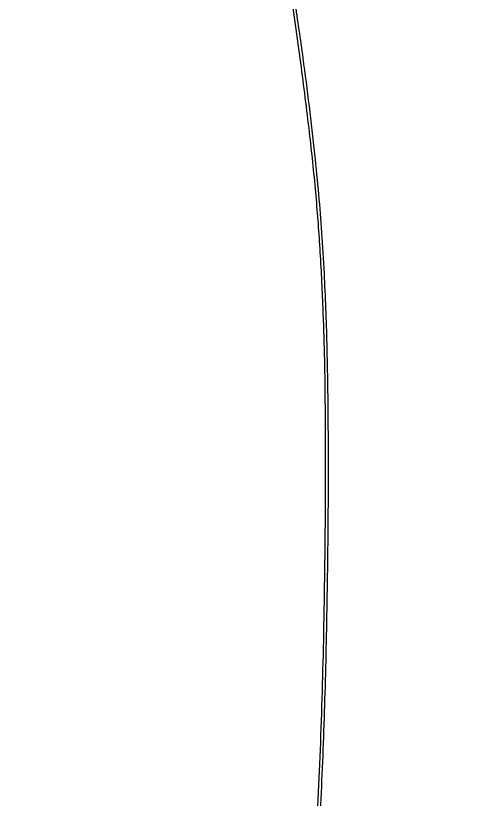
# Model space of a CAD drawing. Extents: x 56 to 1133, y 13 to 780.
# Drawn here: x 429.7 to 526.9, y 412.3 to 580.2 of the extents above; entities that cross this region are included whole.
import ezdxf

# ---------------------------------------------------------------- set-up
doc = ezdxf.new("R2010")
doc.units = 0
doc.header["$MEASUREMENT"] = 0

msp = doc.modelspace()

# ---------------------------------------------------------------- linework, layer by layer
for points in [[(512.7183, 748.668533, -0.000001), (459.121102, 751.17978, -0.000001), (407.844657, 753.582407, -0.000001), (364.322196, 755.62181, -0.000003), (342.098843, 756.663341)], [(597.152773, 709.532732, 0.000001), (644.775909, 711.772814, 0.02038)], [(546.558755, 675.894767, 0.000001), (593.453206, 675.911769, 0.256594)], [(529.032925, 286.436984, -0.000002), (529.83462, 265.012438, -0.000004), (530.769888, 240.009811, -0.000003), (531.839084, 211.4154, 0.000001), (532.991169, 180.601107, 0.000001), (534.178651, 148.843697, 0.000001), (535.23949, 120.47627, 0.000003), (535.941746, 101.701946, 0.000115)], [(340.916813, 486.835527, -0.000001), (340.895598, 462.377991, -0.192633)], [(1130.14234, 577.288816, 0.000001), (1112.945079, 577.188951, 0.000111)], [(593.378593, 696.469297, 0.000002), (562.930092, 696.495285, 0.000139)], [(659.5416, 273.9771, -0.000009), (659.54438, 420.999454, -0.000183)], [(340.275612, 460.29304, 0.000001), (337.392807, 449.674757, 0.000025)], [(528.70788, 577.073614, 0.000003), (528.686579, 549.005158, 0.000159), (528.669582, 509.78548, 0.000029), (528.6654, 436.649492)], [(1130.319428, 549.297508, 0.000003), (1130.298148, 577.178284, 0.310328)], [(308.265541, 303.202231, -0.000001), (310.164009, 315.537643, -0.000018)], [(358.825898, 675.890535, 0.000017), (481.082405, 675.883684, 0.000096)], [(478.976143, 642.156178, 0.000003), (460.681715, 642.17741, 0.000206)], [(123.941681, 758.098964, 0.000007), (123.932666, 727.145607, 0.000007), (123.924542, 696.192175, 0.198977)], [(482.385504, 704.150272, 0.000022), (544.65467, 707.067273, 0.000037)], [(321.234872, 387.4257), (331.297936, 424.538048, 0.000031), (335.156582, 438.772108, 0.000051), (338.404975, 450.762803), (341.355812, 461.659591, 0.06621), (341.361, 461.698598, -0.413751), (341.380839, 461.718469, -0.000002), (350.38024, 461.732641, -0.000245), (360.291398, 461.743336, -0.000147), (372.064797, 461.7468), (402.768594, 461.7468), (402.891952, 461.30265, -0.001526), (403.232355, 460.06236, -0.000038), (404.771147, 454.386117, -0.000039), (407.3347, 444.924004, -0.000004), (413.387069, 422.577), (422.906997, 387.4257)], [(537.336475, 576.55572, 0.000021), (552.555434, 576.453381, 0.000045), (570.418726, 576.335609, 0.000031), (590.725527, 576.204787, 0.000005), (610.740539, 576.077266, 0.000008), (627.662812, 575.969897)], [(413.809305, 423.6768, 0.00002), (410.054853, 437.539876, 0.000033), (406.87465, 449.277685, 0.000002), (404.013931, 459.83339, 0.00469)], [(659.189342, 332.340905, -0.000015), (659.196643, 226.03005, -0.00003)], [(522.785662, 696.518177, 0.000034), (456.743067, 696.532924)], [(542.626754, 577.181304, 0.000008), (528.894017, 577.250086, 0.173964)], [(659.562766, 466.606012, -0.000011), (659.584417, 494.02232, -0.413976)], [(403.207487, 501.803123, -0.00004), (403.2036, 550.658423)], [(405.5724, 641.6064), (442.018315, 641.6064), (478.46423, 641.6064), (479.375779, 637.18605, -0.00466), (482.598482, 620.787124, -0.004133), (485.651977, 603.662946, -0.004141), (488.415842, 586.526836, -0.004732), (490.768118, 570.092457, -0.004047), (492.636491, 555.176003, -0.006456), (493.965351, 542.395004, -0.006961), (494.894331, 530.317187, -0.005969), (495.543139, 517.5828, -0.007596), (496.012302, 497.852659, -0.003798), (496.03691, 472.888221, -0.003702), (495.664539, 446.319011, -0.004477), (494.90725, 421.3926, -0.002806), (494.363338, 409.297062, -0.002449)], [(494.867996, 405.818251, 0.004224), (495.791556, 426.984625, 0.003886), (496.388049, 448.7607, 0.002741), (496.710352, 471.566998, 0.00383), (496.730505, 491.958671, 0.004318), (496.456497, 509.855256, 0.007044), (495.879148, 525.0276, 0.004219), (495.351558, 533.728861, 0.005118), (494.704697, 541.875752, 0.004719), (493.846091, 550.52828, 0.00281), (492.668824, 560.8134, 0.004417), (491.340647, 571.098709, 0.002672), (489.595243, 583.255312, 0.002633)], [(403.246509, 462.488028, -0.00002), (403.224823, 478.39894, -0.000291)], [(432.900022, 327.064738, -0.000054), (426.756599, 366.9525)]]:
    msp.add_lwpolyline(points, format="xyb")

doc.saveas('drawing.dxf')
